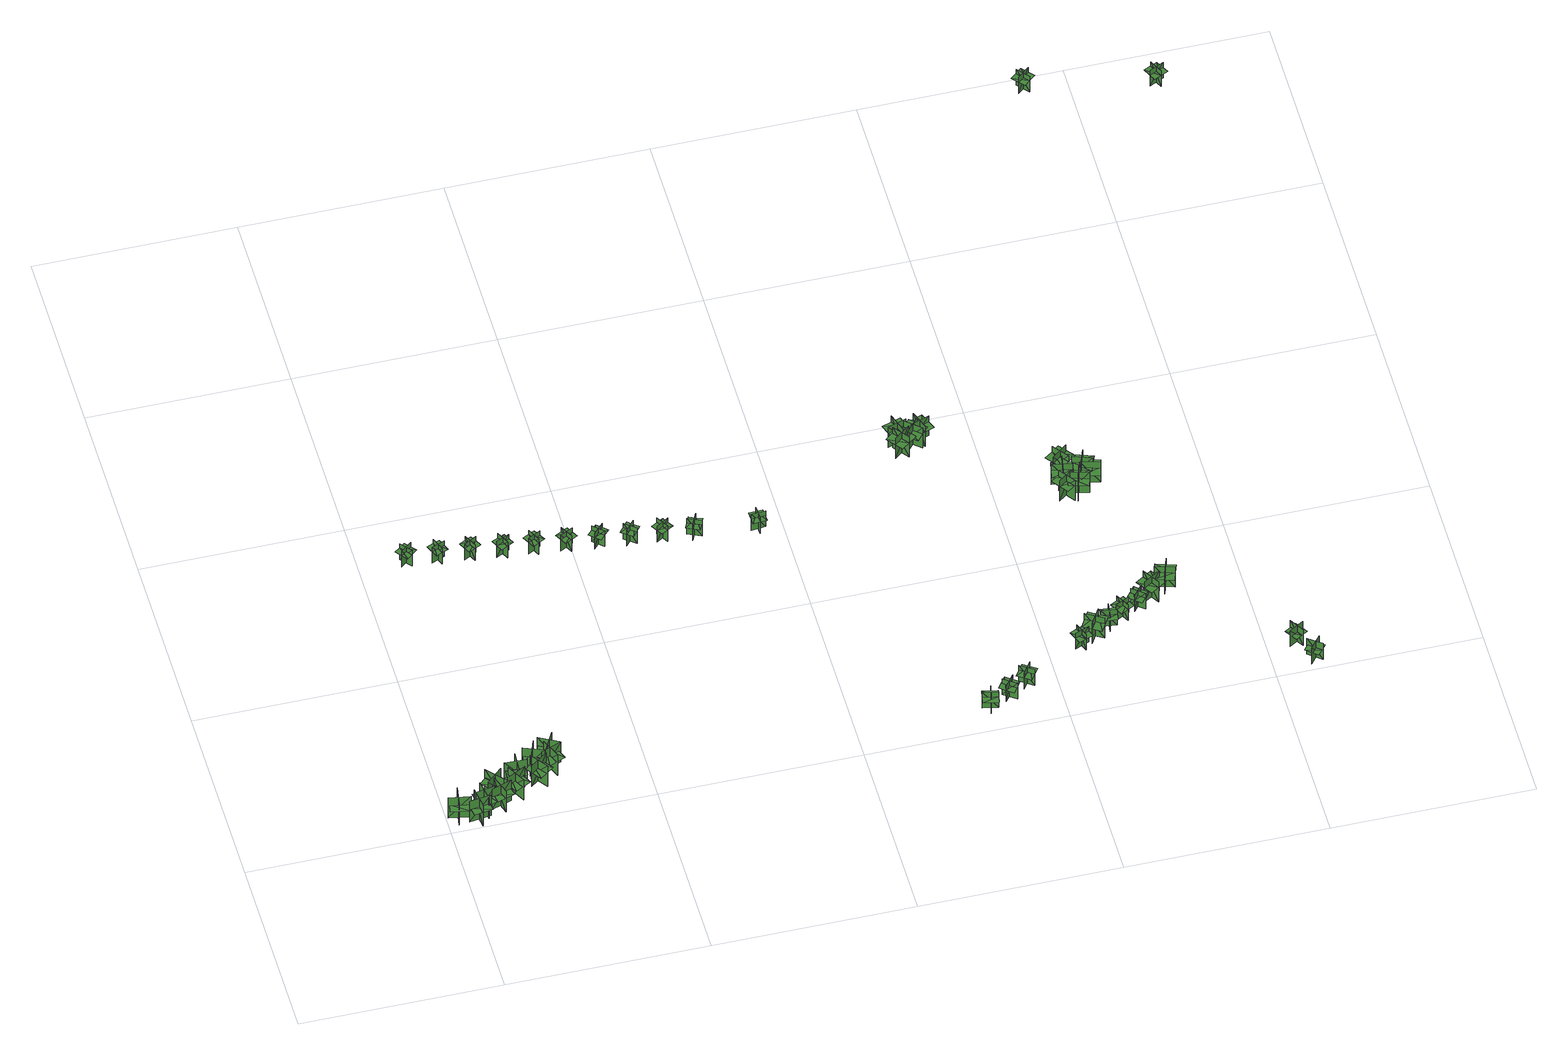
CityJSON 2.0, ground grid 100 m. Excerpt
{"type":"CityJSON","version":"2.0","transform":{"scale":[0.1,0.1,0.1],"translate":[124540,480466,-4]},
"CityObjects":{
"tree1":{"type":"SolitaryVegetationObject","geometry":[{"type":"MultiSurface","lod":"1","boundaries":[[[0,1,2]],[[0,2,3]],[[4,5,6]],[[4,6,7]],[[8,9,10]],[[8,10,11]],[[8,12,13]],[[8,13,9]]]}]},
"tree2":{"type":"SolitaryVegetationObject","geometry":[{"type":"MultiSurface","lod":"1","boundaries":[[[14,15,16]],[[14,16,17]],[[18,19,20]],[[18,20,21]],[[22,23,24]],[[22,24,25]],[[22,26,27]],[[22,27,23]]]}]},
"tree3":{"type":"SolitaryVegetationObject","geometry":[{"type":"MultiSurface","lod":"1","boundaries":[[[28,29,30]],[[28,30,31]],[[32,33,34]],[[32,34,35]],[[36,37,38]],[[36,38,39]],[[36,40,41]],[[36,41,37]]]}]},
"tree4":{"type":"SolitaryVegetationObject","geometry":[{"type":"MultiSurface","lod":"1","boundaries":[[[42,43,44]],[[42,44,45]],[[46,47,48]],[[46,48,49]],[[50,51,52]],[[50,52,53]],[[50,54,55]],[[50,55,51]]]}]},
"tree5":{"type":"SolitaryVegetationObject","geometry":[{"type":"MultiSurface","lod":"1","boundaries":[[[56,57,58]],[[56,58,59]],[[60,61,62]],[[60,62,63]],[[64,65,66]],[[64,66,67]],[[64,68,69]],[[64,69,65]]]}]},
"tree6":{"type":"SolitaryVegetationObject","geometry":[{"type":"MultiSurface","lod":"1","boundaries":[[[70,71,72]],[[70,72,73]],[[74,75,76]],[[74,76,77]],[[78,79,80]],[[78,80,81]],[[78,82,83]],[[78,83,79]]]}]},
"tree7":{"type":"SolitaryVegetationObject","geometry":[{"type":"MultiSurface","lod":"1","boundaries":[[[84,85,86]],[[84,86,87]],[[88,89,90]],[[88,90,91]],[[92,93,94]],[[92,94,95]],[[92,96,97]],[[92,97,93]]]}]},
"tree8":{"type":"SolitaryVegetationObject","geometry":[{"type":"MultiSurface","lod":"1","boundaries":[[[98,99,100]],[[98,100,101]],[[102,103,104]],[[102,104,105]],[[106,107,108]],[[106,108,109]],[[106,110,111]],[[106,111,107]]]}]},
"tree9":{"type":"SolitaryVegetationObject","geometry":[{"type":"MultiSurface","lod":"1","boundaries":[[[112,113,114]],[[112,114,115]],[[116,117,118]],[[116,118,119]],[[120,121,122]],[[120,122,123]],[[120,124,125]],[[120,125,121]]]}]},
"tree10":{"type":"SolitaryVegetationObject","geometry":[{"type":"MultiSurface","lod":"1","boundaries":[[[126,127,128]],[[126,128,129]],[[130,131,132]],[[130,132,133]],[[134,135,136]],[[134,136,137]],[[134,138,139]],[[134,139,135]]]}]},
"tree11":{"type":"SolitaryVegetationObject","geometry":[{"type":"MultiSurface","lod":"1","boundaries":[[[140,141,142]],[[140,142,143]],[[144,145,146]],[[144,146,147]],[[148,149,150]],[[148,150,151]],[[148,152,153]],[[148,153,149]]]}]},
"tree12":{"type":"SolitaryVegetationObject","geometry":[{"type":"MultiSurface","lod":"1","boundaries":[[[154,155,156]],[[154,156,157]],[[158,159,160]],[[158,160,161]],[[162,163,164]],[[162,164,165]],[[162,165,166]],[[162,166,167]]]}]},
"tree13":{"type":"SolitaryVegetationObject","geometry":[{"type":"MultiSurface","lod":"1","boundaries":[[[168,169,170]],[[168,170,171]],[[172,173,174]],[[172,174,175]],[[176,177,178]],[[176,178,179]],[[176,179,180]],[[176,180,181]]]}]},
"tree14":{"type":"SolitaryVegetationObject","geometry":[{"type":"MultiSurface","lod":"1","boundaries":[[[182,183,184]],[[182,184,185]],[[186,187,188]],[[186,188,189]],[[190,191,192]],[[190,192,193]],[[190,193,194]],[[190,194,195]]]}]},
"tree15":{"type":"SolitaryVegetationObject","geometry":[{"type":"MultiSurface","lod":"1","boundaries":[[[196,197,198]],[[196,198,199]],[[200,201,202]],[[200,202,203]],[[204,205,206]],[[204,206,207]],[[204,207,208]],[[204,208,209]]]}]},
"tree16":{"type":"SolitaryVegetationObject","geometry":[{"type":"MultiSurface","lod":"1","boundaries":[[[210,211,212]],[[210,212,213]],[[214,215,216]],[[214,216,217]],[[218,219,220]],[[218,220,221]],[[218,221,222]],[[218,222,223]]]}]},
"tree17":{"type":"SolitaryVegetationObject","geometry":[{"type":"MultiSurface","lod":"1","boundaries":[[[224,225,226]],[[224,226,227]],[[228,229,230]],[[228,230,231]],[[232,233,234]],[[232,234,235]],[[232,235,236]],[[232,236,237]]]}]},
"tree18":{"type":"SolitaryVegetationObject","geometry":[{"type":"MultiSurface","lod":"1","boundaries":[[[238,239,240]],[[238,240,241]],[[242,243,244]],[[242,244,245]],[[246,247,248]],[[246,248,249]],[[246,249,250]],[[246,250,251]]]}]},
"tree19":{"type":"SolitaryVegetationObject","geometry":[{"type":"MultiSurface","lod":"1","boundaries":[[[252,253,254]],[[252,254,255]],[[256,257,258]],[[256,258,259]],[[260,261,262]],[[260,262,263]],[[260,263,264]],[[260,264,265]]]}]},
"tree20":{"type":"SolitaryVegetationObject","geometry":[{"type":"MultiSurface","lod":"1","boundaries":[[[266,267,268]],[[266,268,269]],[[270,271,272]],[[270,272,273]],[[274,275,276]],[[274,276,277]],[[274,277,278]],[[274,278,279]]]}]},
"tree21":{"type":"SolitaryVegetationObject","geometry":[{"type":"MultiSurface","lod":"1","boundaries":[[[280,281,282]],[[280,282,283]],[[284,285,286]],[[284,286,287]],[[288,289,290]],[[288,290,291]],[[288,291,292]],[[288,292,293]]]}]},
"tree22":{"type":"SolitaryVegetationObject","geometry":[{"type":"MultiSurface","lod":"1","boundaries":[[[294,295,296]],[[294,296,297]],[[298,299,300]],[[298,300,301]],[[302,303,304]],[[302,304,305]],[[302,305,306]],[[302,306,307]]]}]},
"tree23":{"type":"SolitaryVegetationObject","geometry":[{"type":"MultiSurface","lod":"1","boundaries":[[[308,309,310]],[[308,310,311]],[[312,313,314]],[[312,314,315]],[[316,317,318]],[[316,318,319]],[[316,319,320]],[[316,320,321]]]}]},
"tree24":{"type":"SolitaryVegetationObject","geometry":[{"type":"MultiSurface","lod":"1","boundaries":[[[322,323,324]],[[322,324,325]],[[326,327,328]],[[326,328,329]],[[330,331,332]],[[330,332,333]],[[330,333,334]],[[330,334,335]]]}]},
"tree25":{"type":"SolitaryVegetationObject","geometry":[{"type":"MultiSurface","lod":"1","boundaries":[[[336,337,338]],[[336,338,339]],[[340,341,342]],[[340,342,343]],[[344,345,346]],[[344,346,347]],[[344,347,348]],[[344,348,349]]]}]},
"tree26":{"type":"SolitaryVegetationObject","geometry":[{"type":"MultiSurface","lod":"1","boundaries":[[[350,351,352]],[[350,352,353]],[[354,355,356]],[[354,356,357]],[[358,359,360]],[[358,360,361]],[[358,361,362]],[[358,362,363]]]}]},
"tree27":{"type":"SolitaryVegetationObject","geometry":[{"type":"MultiSurface","lod":"1","boundaries":[[[364,365,366]],[[364,366,367]],[[368,369,370]],[[368,370,371]],[[372,373,374]],[[372,374,375]],[[372,375,376]],[[372,376,377]]]}]},
"tree28":{"type":"SolitaryVegetationObject","geometry":[{"type":"MultiSurface","lod":"1","boundaries":[[[378,379,380]],[[378,380,381]],[[382,383,384]],[[382,384,385]],[[386,387,388]],[[386,388,389]],[[386,389,390]],[[386,390,391]]]}]},
"tree29":{"type":"SolitaryVegetationObject","geometry":[{"type":"MultiSurface","lod":"1","boundaries":[[[392,393,394]],[[392,394,395]],[[396,397,398]],[[396,398,399]],[[400,401,402]],[[400,402,403]],[[400,403,404]],[[400,404,405]]]}]},
"tree30":{"type":"SolitaryVegetationObject","geometry":[{"type":"MultiSurface","lod":"1","boundaries":[[[406,407,408]],[[406,408,409]],[[410,411,412]],[[410,412,413]],[[414,415,416]],[[414,416,417]],[[414,417,418]],[[414,418,419]]]}]},
"tree31":{"type":"SolitaryVegetationObject","geometry":[{"type":"MultiSurface","lod":"1","boundaries":[[[420,421,422]],[[420,422,423]],[[424,425,426]],[[424,426,427]],[[428,429,430]],[[428,430,431]],[[428,431,432]],[[428,432,433]]]}]},
"tree32":{"type":"SolitaryVegetationObject","geometry":[{"type":"MultiSurface","lod":"1","boundaries":[[[434,435,436]],[[434,436,437]],[[438,439,440]],[[438,440,441]],[[442,443,444]],[[442,444,445]],[[442,445,446]],[[442,446,447]]]}]},
"tree33":{"type":"SolitaryVegetationObject","geometry":[{"type":"MultiSurface","lod":"1","boundaries":[[[448,449,450]],[[448,450,451]],[[452,453,454]],[[452,454,455]],[[456,457,458]],[[456,458,459]],[[456,459,460]],[[456,460,461]]]}]},
"tree34":{"type":"SolitaryVegetationObject","geometry":[{"type":"MultiSurface","lod":"1","boundaries":[[[462,463,464]],[[462,464,465]],[[466,467,468]],[[466,468,469]],[[470,471,472]],[[470,472,473]],[[470,473,474]],[[470,474,475]]]}]},
"tree35":{"type":"SolitaryVegetationObject","geometry":[{"type":"MultiSurface","lod":"1","boundaries":[[[476,477,478]],[[476,478,479]],[[480,481,482]],[[480,482,483]],[[484,485,486]],[[484,486,487]],[[484,487,488]],[[484,488,489]]]}]},
"tree36":{"type":"SolitaryVegetationObject","geometry":[{"type":"MultiSurface","lod":"1","boundaries":[[[490,491,492]],[[490,492,493]],[[494,495,496]],[[494,496,497]],[[498,499,500]],[[498,500,501]],[[498,501,502]],[[498,502,503]]]}]},
"tree37":{"type":"SolitaryVegetationObject","geometry":[{"type":"MultiSurface","lod":"1","boundaries":[[[504,505,506]],[[504,506,507]],[[508,509,510]],[[508,510,511]],[[512,513,514]],[[512,514,515]],[[512,515,516]],[[512,516,517]]]}]},
"tree38":{"type":"SolitaryVegetationObject","geometry":[{"type":"MultiSurface","lod":"1","boundaries":[[[518,519,520]],[[518,520,521]],[[522,523,524]],[[522,524,525]],[[526,527,528]],[[526,528,529]],[[526,529,530]],[[526,530,531]]]}]},
"tree39":{"type":"SolitaryVegetationObject","geometry":[{"type":"MultiSurface","lod":"1","boundaries":[[[532,533,534]],[[532,534,535]],[[536,537,538]],[[536,538,539]],[[540,541,542]],[[540,542,543]],[[540,543,544]],[[540,544,545]]]}]},
"tree40":{"type":"SolitaryVegetationObject","geometry":[{"type":"MultiSurface","lod":"1","boundaries":[[[546,547,548]],[[546,548,549]],[[550,551,552]],[[550,552,553]],[[554,555,556]],[[554,556,557]],[[554,557,558]],[[554,558,559]]]}]},
"tree41":{"type":"SolitaryVegetationObject","geometry":[{"type":"MultiSurface","lod":"1","boundaries":[[[560,561,562]],[[560,562,563]],[[564,565,566]],[[564,566,567]],[[568,569,570]],[[568,570,571]],[[568,571,572]],[[568,572,573]]]}]},
"tree42":{"type":"SolitaryVegetationObject","geometry":[{"type":"MultiSurface","lod":"1","boundaries":[[[574,575,576]],[[574,576,577]],[[578,579,580]],[[578,580,581]],[[582,583,584]],[[582,584,585]],[[582,585,586]],[[582,586,587]]]}]},
"tree43":{"type":"SolitaryVegetationObject","geometry":[{"type":"MultiSurface","lod":"1","boundaries":[[[588,589,590]],[[588,590,591]],[[592,593,594]],[[592,594,595]],[[596,597,598]],[[596,598,599]],[[596,600,601]],[[596,601,597]]]}]},
"tree44":{"type":"SolitaryVegetationObject","geometry":[{"type":"MultiSurface","lod":"1","boundaries":[[[602,603,604]],[[602,604,605]],[[606,607,608]],[[606,608,609]],[[610,611,612]],[[610,612,613]],[[610,614,615]],[[610,615,611]]]}]},
"tree45":{"type":"SolitaryVegetationObject","geometry":[{"type":"MultiSurface","lod":"1","boundaries":[[[616,617,618]],[[616,618,619]],[[620,621,622]],[[620,622,623]],[[624,625,626]],[[624,626,627]],[[624,627,628]],[[624,628,629]]]}]},
"tree46":{"type":"SolitaryVegetationObject","geometry":[{"type":"MultiSurface","lod":"1","boundaries":[[[630,631,632]],[[630,632,633]],[[634,635,636]],[[634,636,637]],[[638,639,640]],[[638,640,641]],[[638,641,642]],[[638,642,643]]]}]}
},
"vertices":[
[8,93,10],[115,74,10],[115,74,150],[8,93,150],[48,38,10],[48,38,150],[66,144,150],[66,144,10],[16,96,96],[109,80,96],[116,123,96],[23,139,96],[8,51,96],[101,35,96],
[100,43,11],[208,58,11],[208,58,151],[100,43,151],[155,3,11],[155,3,151],[140,110,151],[140,110,11],[107,48,97],[200,61,97],[194,105,97],[101,92,97],[113,3,97],[207,16,97],
[175,149,9],[194,42,9],[194,42,149],[175,149,149],[137,93,9],[137,93,149],[243,112,149],[243,112,9],[180,143,95],[197,50,95],[240,58,95],[224,150,95],[136,135,95],[152,42,95],
[292,144,11],[220,224,11],[220,224,151],[292,144,151],[295,212,11],[295,212,151],[215,139,151],[215,139,11],[284,146,98],[221,216,98],[189,187,98],[252,117,98],[318,177,98],[255,247,98],
[223,96,7],[325,131,7],[325,131,147],[223,96,147],[284,66,7],[284,66,147],[249,169,147],[249,169,7],[228,102,93],[318,132,93],[304,174,93],[214,144,93],[243,59,93],[332,89,93],
[330,210,11],[380,114,11],[380,114,151],[330,210,151],[310,145,11],[310,145,151],[406,195,151],[406,195,11],[337,206,97],[381,122,97],[420,142,97],[376,226,97],[297,185,97],[340,101,97],
[427,233,14],[319,239,14],[319,239,154],[427,233,154],[381,283,14],[381,283,154],[375,175,154],[375,175,14],[420,229,100],[325,234,100],[323,190,100],[417,185,100],[422,274,100],[328,280,100],
[448,257,10],[512,170,10],[512,170,151],[448,257,151],[438,190,10],[438,190,151],[525,255,151],[525,255,10],[455,254,97],[511,178,97],[547,205,97],[490,281,97],[418,227,97],[475,151,97],
[486,341,12],[448,239,12],[448,239,152],[486,341,152],[424,312,12],[424,312,152],[525,274,152],[525,274,12],[487,333,98],[454,244,98],[495,229,98],[528,317,98],[445,349,98],[411,260,98],
[534,331,8],[574,230,8],[574,230,148],[534,331,148],[508,268,8],[508,268,148],[609,308,148],[609,308,8],[541,326,94],[576,238,94],[617,255,94],[582,342,94],[499,309,94],[534,221,94],
[604,311,8],[509,364,8],[509,364,148],[604,311,148],[584,376,8],[584,376,148],[532,282,148],[532,282,8],[596,311,94],[513,357,94],[492,318,94],[574,272,94],[618,351,94],[535,397,94],
[256,1748,7],[200,1703,7],[200,1703,115],[256,1748,115],[204,1753,7],[249,1697,7],[249,1697,115],[204,1753,115],[204,1753,87],[177,1732,87],[222,1676,87],[249,1697,87],[276,1719,87],[231,1775,87],
[411,1721,5],[345,1694,5],[345,1694,113],[411,1721,113],[363,1741,5],[390,1675,5],[390,1675,113],[363,1741,113],[363,1741,85],[331,1728,85],[358,1662,85],[390,1675,85],[422,1688,85],[394,1754,85],
[545,1658,7],[512,1721,7],[512,1721,115],[545,1658,115],[560,1708,7],[497,1674,7],[497,1674,115],[560,1708,115],[560,1708,87],[544,1738,87],[481,1705,87],[497,1674,87],[513,1644,87],[576,1677,87],
[666,1703,5],[696,1638,5],[696,1638,113],[666,1703,113],[648,1654,5],[713,1684,5],[713,1684,113],[648,1654,113],[648,1654,85],[663,1622,85],[728,1653,85],[713,1684,85],[699,1715,85],[634,1685,85],
[861,1669,6],[798,1636,6],[798,1636,114],[861,1669,114],[812,1685,6],[844,1621,6],[844,1621,114],[812,1685,114],[812,1685,86],[781,1669,86],[814,1605,86],[844,1621,86],[875,1637,86],[842,1700,86],
[997,1600,6],[964,1664,6],[964,1664,114],[997,1600,114],[1013,1650,6],[949,1617,6],[949,1617,114],[1013,1650,114],[1013,1650,86],[997,1681,86],[933,1648,86],[949,1617,86],[965,1587,86],[1029,1619,86],
[1104,1639,7],[1156,1591,7],[1156,1591,115],[1104,1639,115],[1106,1587,7],[1155,1640,7],[1155,1640,115],[1106,1587,115],[1106,1587,87],[1131,1564,87],[1180,1617,87],[1155,1640,87],[1129,1663,87],[1081,1611,87],
[1308,1573,6],[1252,1618,6],[1252,1618,114],[1308,1573,114],[1302,1625,6],[1257,1570,6],[1257,1570,114],[1302,1625,114],[1302,1625,86],[1275,1647,86],[1230,1591,86],[1257,1570,86],[1284,1548,86],[1329,1604,86],
[1413,1610,7],[1450,1548,7],[1450,1548,115],[1413,1610,115],[1400,1559,7],[1462,1596,7],[1462,1596,115],[1400,1559,115],[1400,1559,87],[1418,1529,87],[1480,1566,87],[1462,1596,87],[1444,1625,87],[1383,1588,87],
[1615,1545,4],[1549,1574,4],[1549,1574,112],[1615,1545,112],[1596,1594,4],[1566,1528,4],[1566,1528,112],[1596,1594,112],[1596,1594,84],[1564,1608,84],[1535,1542,84],[1566,1528,84],[1598,1514,84],[1627,1580,84],
[1918,1525,7],[1846,1520,7],[1846,1520,115],[1918,1525,115],[1878,1559,7],[1883,1488,7],[1883,1488,115],[1878,1559,115],[1878,1559,87],[1844,1557,87],[1848,1485,87],[1883,1488,87],[1917,1490,87],[1913,1561,87],
[2642,102,9],[2659,178,9],[2659,178,116],[2642,102,116],[2686,130,9],[2610,146,9],[2610,146,116],[2686,130,116],[2686,130,86],[2694,167,86],[2618,184,86],[2610,146,86],[2602,108,86],[2678,92,86],
[2724,211,6],[2786,165,6],[2786,165,113],[2724,211,113],[2731,160,6],[2777,222,6],[2777,222,113],[2731,160,113],[2731,160,83],[2762,137,83],[2808,199,83],[2777,222,83],[2746,245,83],[2700,184,83],
[2885,229,6],[2821,274,6],[2821,274,114],[2885,229,114],[2876,280,6],[2831,217,6],[2831,217,114],[2876,280,114],[2876,280,84],[2844,302,84],[2800,239,84],[2831,217,84],[2863,195,84],[2908,258,84],
[2616,1791,12],[2695,1851,12],[2695,1851,150],[2616,1791,150],[2681,1782,12],[2621,1861,12],[2621,1861,150],[2681,1782,150],[2681,1782,111],[2721,1812,111],[2661,1891,111],[2621,1861,111],[2581,1831,111],[2641,1752,111],
[2664,1841,10],[2633,1935,10],[2633,1935,149],[2664,1841,149],[2694,1900,10],[2600,1868,10],[2600,1868,149],[2694,1900,149],[2694,1900,110],[2678,1947,110],[2584,1915,110],[2600,1868,110],[2616,1821,110],[2710,1853,110],
[2747,1891,13],[2682,1816,13],[2682,1816,151],[2747,1891,151],[2681,1887,13],[2756,1822,13],[2756,1822,151],[2681,1887,151],[2681,1887,112],[2648,1850,112],[2723,1784,112],[2756,1822,112],[2789,1859,112],[2714,1925,112],
[3130,406,6],[3202,434,6],[3202,434,113],[3130,406,113],[3177,385,6],[3149,457,6],[3149,457,113],[3177,385,113],[3177,385,83],[3213,399,83],[3185,471,83],[3149,457,83],[3113,443,83],[3141,371,83],
[2710,1857,12],[2803,1892,12],[2803,1892,150],[2710,1857,150],[2770,1830,12],[2735,1923,12],[2735,1923,150],[2770,1830,150],[2770,1830,111],[2817,1847,111],[2782,1940,111],[2735,1923,111],[2689,1905,111],[2723,1812,111],
[3280,440,6],[3194,491,6],[3194,491,144],[3280,440,144],[3264,504,6],[3213,419,6],[3213,419,144],[3264,504,144],[3264,504,106],[3221,530,106],[3170,445,106],[3213,419,106],[3255,393,106],[3307,479,106],
[3316,473,5],[3325,550,5],[3325,550,113],[3316,473,113],[3357,505,5],[3280,514,5],[3280,514,113],[3357,505,113],[3357,505,83],[3361,544,83],[3284,552,83],[3280,514,83],[3276,475,83],[3353,467,83],
[3414,521,5],[3378,590,5],[3378,590,112],[3414,521,112],[3430,570,5],[3361,534,5],[3361,534,112],[3430,570,112],[3430,570,82],[3412,605,82],[3343,569,82],[3361,534,82],[3379,500,82],[3448,536,82],
[3452,618,7],[3512,568,7],[3512,568,115],[3452,618,115],[3457,566,7],[3506,626,7],[3506,626,115],[3457,566,115],[3457,566,85],[3487,542,85],[3536,601,85],[3506,626,85],[3476,651,85],[3427,591,85],
[3305,1400,11],[3364,1320,11],[3364,1320,149],[3305,1400,149],[3294,1335,11],[3375,1393,11],[3375,1393,149],[3294,1335,149],[3294,1335,110],[3324,1295,110],[3404,1353,110],[3375,1393,110],[3346,1434,110],[3265,1375,110],
[3519,615,5],[3603,668,5],[3603,668,143],[3519,615,143],[3584,600,5],[3530,684,5],[3530,684,143],[3584,600,143],[3584,600,104],[3626,627,104],[3572,711,104],[3530,684,104],[3488,657,104],[3542,573,104],
[3324,1390,12],[3343,1487,12],[3343,1487,151],[3324,1390,151],[3379,1426,12],[3281,1446,12],[3281,1446,151],[3379,1426,151],[3379,1426,112],[3388,1475,112],[3291,1494,112],[3281,1446,112],[3271,1397,112],[3369,1378,112],
[3378,1546,14],[3300,1485,14],[3300,1485,153],[3378,1546,153],[3313,1555,14],[3374,1476,14],[3374,1476,153],[3313,1555,153],[3313,1555,114],[3273,1525,114],[3334,1446,114],[3374,1476,114],[3413,1507,114],[3352,1586,114],
[3405,1409,12],[3378,1313,12],[3378,1313,151],[3405,1409,151],[3347,1377,12],[3443,1350,12],[3443,1350,151],[3347,1377,151],[3347,1377,112],[3333,1329,112],[3429,1302,112],[3443,1350,112],[3456,1398,112],[3360,1425,112],
[3623,639,7],[3653,734,7],[3653,734,145],[3623,639,145],[3682,669,7],[3587,699,7],[3587,699,145],[3682,669,145],[3682,669,107],[3697,717,107],[3602,747,107],[3587,699,107],[3572,652,107],[3667,622,107],
[3448,1499,12],[3414,1406,12],[3414,1406,150],[3448,1499,150],[3388,1472,12],[3481,1437,12],[3481,1437,150],[3388,1472,150],[3388,1472,111],[3370,1425,111],[3464,1390,111],[3481,1437,111],[3499,1484,111],[3405,1518,111],
[3453,1370,11],[3478,1466,11],[3478,1466,150],[3453,1370,150],[3510,1403,11],[3414,1428,11],[3414,1428,150],[3510,1403,150],[3510,1403,111],[3523,1451,111],[3427,1476,111],[3414,1428,111],[3401,1380,111],[3498,1354,111],
[4168,156,9],[4124,228,9],[4124,228,118],[4168,156,118],[4180,208,9],[4180,208,118],[4108,164,118],[4108,164,9],[4162,159,77],[4124,222,77],[4094,204,77],[4133,141,77],[4192,177,77],[4154,240,77],
[4237,46,9],[4171,99,9],[4171,99,118],[4237,46,118],[4231,99,9],[4231,99,118],[4178,33,118],[4178,33,9],[4231,47,76],[4174,93,76],[4152,66,76],[4209,20,76],[4253,75,76],[4196,121,76],
[3754,3878,42],[3813,3929,42],[3813,3929,150],[3754,3878,150],[3805,3874,42],[3755,3933,42],[3755,3933,150],[3805,3874,150],[3805,3874,120],[3835,3899,120],[3784,3958,120],[3755,3933,120],[3725,3908,120],[3776,3849,120],
[4364,3774,37],[4434,3807,37],[4434,3807,144],[4364,3774,144],[4412,3757,37],[4379,3827,37],[4379,3827,144],[4412,3757,144],[4412,3757,114],[4447,3773,114],[4414,3843,114],[4379,3827,114],[4344,3810,114],[4377,3740,114]
]}
